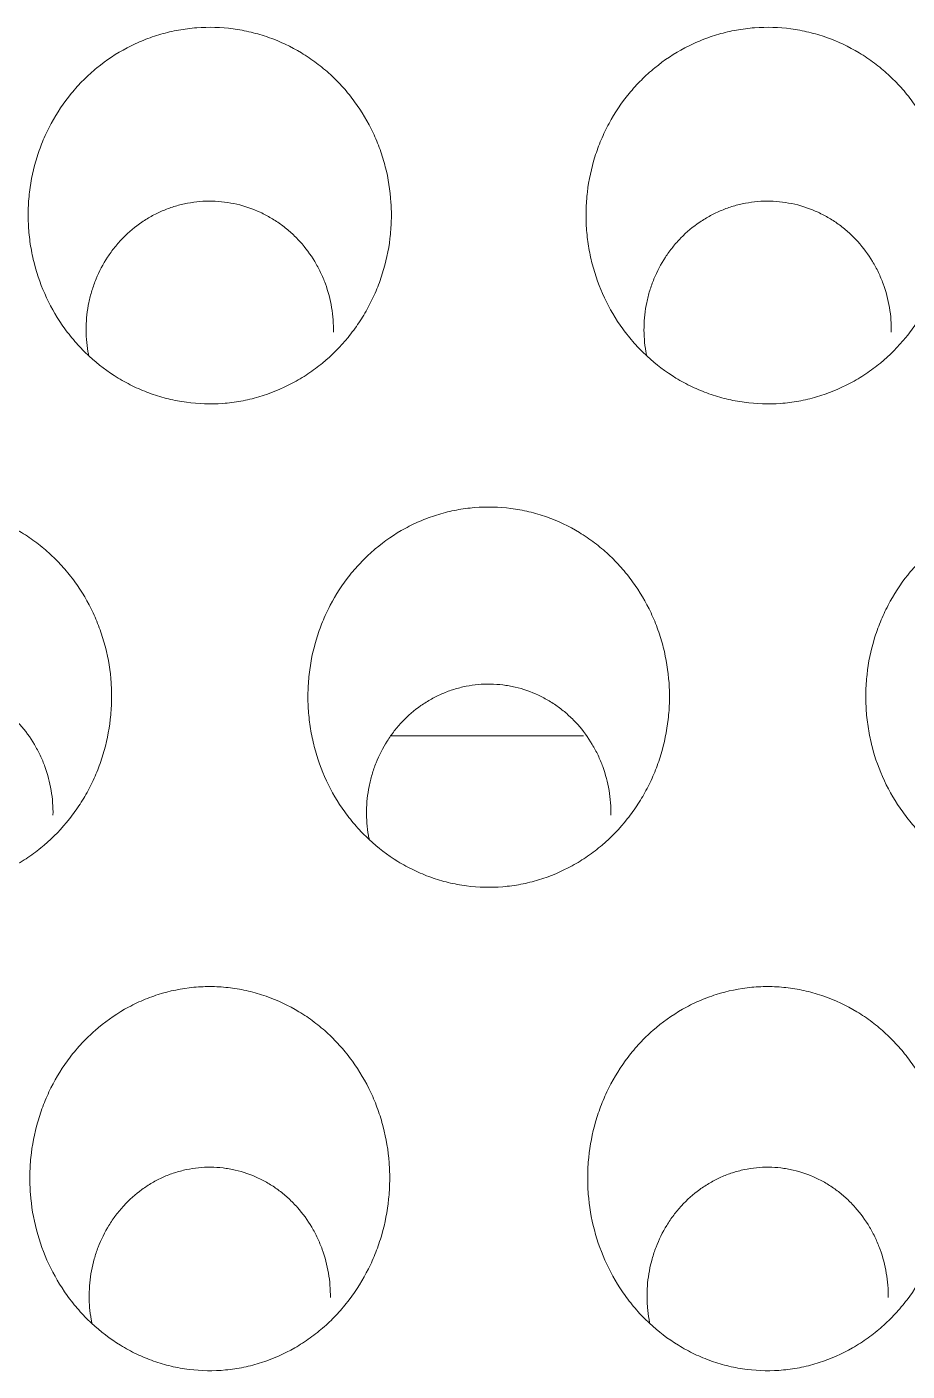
# Model space of a CAD drawing. Header units: millimetres. Extents: x 70151 to 230897, y 35202 to 113211.
# Drawn here: x 178579.23 to 178583.95, y 69169.37 to 69176.57 of the extents above; entities that cross this region are included whole.
import ezdxf

# ---------------------------------------------------------------- set-up
doc = ezdxf.new("R2010")
doc.units = ezdxf.units.MM
doc.header["$LTSCALE"] = 50
doc.layers.add('2-con', color=2, linetype='Continuous')
doc.layers.add('mark-B', color=2, linetype='Continuous', lineweight=20)

# ---------------------------------------------------------------- blocks, each defined once
blk = doc.blocks.new('무풍1WAY 대형')
at = {"layer": 'mark-B'}
blk.add_line((73.7329, -413.3262), (72.6993, -413.3262), dxfattribs=at)
for points, knots in [([(72.4768, -410.3292), (72.5153, -410.3826), (72.5479, -410.4387), (72.6027, -410.5559), (72.6249, -410.617), (72.6582, -410.7441), (72.6689, -410.8083), (72.6765, -410.9052), (72.6776, -410.9377), (72.677, -410.9866), (72.6765, -411.0029), (72.6747, -411.0357), (72.6734, -411.0521), (72.6652, -411.1334), (72.6529, -411.197), (72.6261, -411.2905), (72.6157, -411.3213), (72.592, -411.3821), (72.5786, -411.4123), (72.5348, -411.4998), (72.5006, -411.5547), (72.4414, -411.632), (72.4204, -411.6569), (72.3869, -411.6929), (72.3753, -411.7047), (72.3519, -411.7275), (72.3399, -411.7386), (72.2787, -411.7923), (72.2261, -411.83), (72.1553, -411.8703), (72.1409, -411.878), (72.1116, -411.8928), (72.0966, -411.8998), (72.0516, -411.9196), (72.021, -411.9311), (71.9282, -411.9606), (71.8645, -411.9737), (71.7825, -411.9815), (71.766, -411.9826), (71.7333, -411.9839), (71.717, -411.9841), (71.6681, -411.9834), (71.6033, -411.979), (71.539, -411.9676), (71.491, -411.9564), (71.475, -411.9522), (71.4435, -411.9431), (71.4279, -411.9381), (71.3509, -411.9112), (71.2921, -411.8834), (71.222, -411.841), (71.2081, -411.8321), (71.1809, -411.8136), (71.141, -411.785), (71.0787, -411.7327), (71.0332, -411.6861), (70.9899, -411.6372), (70.9693, -411.6114), (70.9117, -411.5319), (70.8789, -411.4759), (70.8443, -411.4022), (70.8378, -411.3873), (70.8253, -411.3571), (70.8194, -411.3417), (70.8027, -411.2954), (70.793, -411.2642), (70.7685, -411.1698), (70.7579, -411.1058), (70.7505, -411.0081), (70.7495, -410.9751), (70.7505, -410.9098), (70.7524, -410.8774), (70.7624, -410.7806), (70.7747, -410.7169), (70.7975, -410.6382), (70.8025, -410.6225), (70.813, -410.5914), (70.8298, -410.5454), (70.8496, -410.5009), (70.8931, -410.414), (70.9273, -410.3588), (70.9871, -410.2803), (71.0082, -410.2552), (71.0525, -410.2075), (71.0989, -410.1622), (71.1495, -410.1216), (71.1892, -410.093), (71.2027, -410.0838), (71.2303, -410.066), (71.2444, -410.0574), (71.3155, -410.0165), (71.3749, -409.9902), (71.4678, -409.9603), (71.4993, -409.952), (71.5477, -409.942), (71.564, -409.9391), (71.5964, -409.9342), (71.6126, -409.9322), (71.6937, -409.9246), (71.7588, -409.9254), (71.8402, -409.9355), (71.8566, -409.938), (71.8889, -409.9438), (71.937, -409.9538), (72.0151, -409.9768), (72.0754, -410.0018), (72.1198, -410.0229), (72.1345, -410.0304), (72.1634, -410.0461), (72.1776, -410.0543), (72.2473, -410.0971), (72.299, -410.1366), (72.3708, -410.2036), (72.3937, -410.2273), (72.4371, -410.2767), (72.4576, -410.3025), (72.4768, -410.3292)], [0, 0, 0, 0, 0.03125, 0.03125, 0.0625, 0.0625, 0.09375, 0.09375, 0.109375, 0.109375, 0.117188, 0.117188, 0.125, 0.125, 0.15625, 0.15625, 0.171875, 0.171875, 0.1875, 0.1875, 0.21875, 0.21875, 0.234375, 0.234375, 0.242188, 0.242188, 0.25, 0.25, 0.28125, 0.28125, 0.289063, 0.289063, 0.296875, 0.296875, 0.3125, 0.3125, 0.34375, 0.34375, 0.351563, 0.351563, 0.359375, 0.359375, 0.375, 0.390625, 0.390625, 0.398438, 0.398438, 0.40625, 0.40625, 0.4375, 0.4375, 0.445313, 0.445313, 0.453125, 0.46875, 0.484375, 0.484375, 0.5, 0.5, 0.53125, 0.53125, 0.539063, 0.539063, 0.546875, 0.546875, 0.5625, 0.5625, 0.59375, 0.59375, 0.609375, 0.609375, 0.625, 0.625, 0.65625, 0.65625, 0.664063, 0.664063, 0.671875, 0.6875, 0.6875, 0.71875, 0.71875, 0.734375, 0.734375, 0.75, 0.765625, 0.765625, 0.773438, 0.773438, 0.78125, 0.78125, 0.8125, 0.8125, 0.828125, 0.828125, 0.835938, 0.835938, 0.84375, 0.84375, 0.875, 0.875, 0.882813, 0.882813, 0.890625, 0.90625, 0.921875, 0.921875, 0.929688, 0.929688, 0.9375, 0.9375, 0.96875, 0.96875, 0.984375, 0.984375, 1, 1, 1, 1]), ([(75.4644, -410.3292), (75.5028, -410.3826), (75.5355, -410.4387), (75.5903, -410.5559), (75.6124, -410.617), (75.6457, -410.7441), (75.6565, -410.8083), (75.664, -410.9052), (75.6651, -410.9377), (75.6646, -410.9866), (75.664, -411.0029), (75.6622, -411.0357), (75.6609, -411.0521), (75.6527, -411.1334), (75.6405, -411.197), (75.6136, -411.2905), (75.6032, -411.3213), (75.5795, -411.3821), (75.5662, -411.4123), (75.5224, -411.4998), (75.4881, -411.5547), (75.429, -411.632), (75.408, -411.6569), (75.3744, -411.6929), (75.3629, -411.7047), (75.3394, -411.7275), (75.3274, -411.7386), (75.2663, -411.7923), (75.2136, -411.83), (75.1428, -411.8703), (75.1284, -411.878), (75.0991, -411.8928), (75.0842, -411.8998), (75.0391, -411.9196), (75.0086, -411.9311), (74.9157, -411.9606), (74.852, -411.9737), (74.77, -411.9815), (74.7536, -411.9826), (74.7209, -411.9839), (74.7045, -411.9841), (74.6557, -411.9834), (74.5908, -411.979), (74.5265, -411.9676), (74.4785, -411.9564), (74.4625, -411.9522), (74.431, -411.9431), (74.4154, -411.9381), (74.3384, -411.9112), (74.2796, -411.8834), (74.2095, -411.841), (74.1957, -411.8321), (74.1685, -411.8136), (74.1286, -411.785), (74.0663, -411.7327), (74.0208, -411.6861), (73.9775, -411.6372), (73.9568, -411.6114), (73.8993, -411.5319), (73.8664, -411.4759), (73.8319, -411.4022), (73.8253, -411.3873), (73.8128, -411.3571), (73.8069, -411.3417), (73.7902, -411.2954), (73.7806, -411.2642), (73.756, -411.1698), (73.7454, -411.1058), (73.7381, -411.0081), (73.7371, -410.9751), (73.738, -410.9098), (73.7399, -410.8774), (73.75, -410.7806), (73.7623, -410.7169), (73.7851, -410.6382), (73.79, -410.6225), (73.8005, -410.5914), (73.8173, -410.5454), (73.8371, -410.5009), (73.8806, -410.414), (73.9149, -410.3588), (73.9747, -410.2803), (73.9958, -410.2552), (74.04, -410.2075), (74.0864, -410.1622), (74.1371, -410.1216), (74.1768, -410.093), (74.1903, -410.0838), (74.2179, -410.066), (74.232, -410.0574), (74.3031, -410.0165), (74.3625, -409.9902), (74.4553, -409.9603), (74.4869, -409.952), (74.5353, -409.942), (74.5515, -409.9391), (74.5839, -409.9342), (74.6002, -409.9322), (74.6813, -409.9246), (74.7463, -409.9254), (74.8278, -409.9355), (74.8441, -409.938), (74.8765, -409.9438), (74.9246, -409.9538), (75.0027, -409.9768), (75.063, -410.0018), (75.1074, -410.0229), (75.122, -410.0304), (75.151, -410.0461), (75.1652, -410.0543), (75.2349, -410.0971), (75.2866, -410.1366), (75.3583, -410.2036), (75.3813, -410.2273), (75.4247, -410.2767), (75.4451, -410.3025), (75.4644, -410.3292)], [0, 0, 0, 0, 0.03125, 0.03125, 0.0625, 0.0625, 0.09375, 0.09375, 0.109375, 0.109375, 0.117187, 0.117187, 0.125, 0.125, 0.15625, 0.15625, 0.171875, 0.171875, 0.1875, 0.1875, 0.21875, 0.21875, 0.234375, 0.234375, 0.242187, 0.242187, 0.25, 0.25, 0.28125, 0.28125, 0.289062, 0.289062, 0.296875, 0.296875, 0.3125, 0.3125, 0.34375, 0.34375, 0.351562, 0.351562, 0.359375, 0.359375, 0.375, 0.390625, 0.390625, 0.398437, 0.398437, 0.40625, 0.40625, 0.4375, 0.4375, 0.445312, 0.445312, 0.453125, 0.46875, 0.484375, 0.484375, 0.5, 0.5, 0.53125, 0.53125, 0.539062, 0.539062, 0.546875, 0.546875, 0.5625, 0.5625, 0.59375, 0.59375, 0.609375, 0.609375, 0.625, 0.625, 0.65625, 0.65625, 0.664062, 0.664062, 0.671875, 0.6875, 0.6875, 0.71875, 0.71875, 0.734375, 0.734375, 0.75, 0.765625, 0.765625, 0.773438, 0.773438, 0.78125, 0.78125, 0.8125, 0.8125, 0.828125, 0.828125, 0.835938, 0.835938, 0.84375, 0.84375, 0.875, 0.875, 0.882813, 0.882813, 0.890625, 0.90625, 0.921875, 0.921875, 0.929688, 0.929688, 0.9375, 0.9375, 0.96875, 0.96875, 0.984375, 0.984375, 1, 1, 1, 1]), ([(72.3448, -410.1795), (72.3462, -410.1866), (72.3475, -410.1937), (72.3525, -410.2223), (72.3552, -410.244), (72.3579, -410.2769), (72.3585, -410.2879), (72.3593, -410.3099), (72.3595, -410.3209), (72.3591, -410.3756), (72.3549, -410.4189), (72.3429, -410.4833), (72.3379, -410.5046), (72.326, -410.547), (72.3191, -410.5679), (72.2956, -410.6291), (72.2765, -410.6681), (72.2479, -410.7146), (72.242, -410.7238), (72.2296, -410.742), (72.2232, -410.751), (72.2033, -410.7774), (72.1892, -410.7942), (72.145, -410.8424), (72.1126, -410.8714), (72.0594, -410.9101), (72.0407, -410.9222), (72.0027, -410.9443), (71.9639, -410.9642), (71.9232, -410.9799), (71.8817, -410.9934), (71.8604, -410.9991), (71.7954, -411.0128), (71.7519, -411.0171), (71.6864, -411.0166), (71.6645, -411.0152), (71.6316, -411.0113), (71.6206, -411.0097), (71.5989, -411.0059), (71.5882, -411.0038), (71.5348, -410.9915), (71.4935, -410.9772), (71.4436, -410.9538), (71.4337, -410.9488), (71.4143, -410.9384), (71.3856, -410.9221), (71.3404, -410.8915), (71.3068, -410.8634), (71.2745, -410.8335), (71.259, -410.8176), (71.2154, -410.7684), (71.1898, -410.733), (71.1619, -410.6859), (71.1565, -410.6763), (71.1462, -410.6568), (71.1413, -410.6469), (71.1272, -410.617), (71.1189, -410.5968), (71.0965, -410.5353), (71.0854, -410.4931), (71.0744, -410.4279), (71.0717, -410.406), (71.0682, -410.3621), (71.0675, -410.3401), (71.0677, -410.318)], [0, 0, 0, 0, 0.009669, 0.009669, 0.038797, 0.038797, 0.053361, 0.053361, 0.067924, 0.067924, 0.126179, 0.126179, 0.155306, 0.155306, 0.184434, 0.184434, 0.242688, 0.242688, 0.257252, 0.257252, 0.271816, 0.271816, 0.300943, 0.300943, 0.359198, 0.359198, 0.388325, 0.388325, 0.417453, 0.44658, 0.44658, 0.475707, 0.475707, 0.533962, 0.533962, 0.563089, 0.563089, 0.577653, 0.577653, 0.592217, 0.592217, 0.650472, 0.650472, 0.665035, 0.665035, 0.679599, 0.708726, 0.737854, 0.737854, 0.766981, 0.766981, 0.825236, 0.825236, 0.839799, 0.839799, 0.854363, 0.854363, 0.883491, 0.883491, 0.941745, 0.941745, 0.970873, 0.970873, 1, 1, 1, 1]), ([(75.3323, -410.1795), (75.3337, -410.1866), (75.3351, -410.1937), (75.34, -410.2223), (75.3428, -410.244), (75.3454, -410.2769), (75.3461, -410.2879), (75.3469, -410.3099), (75.3471, -410.3209), (75.3466, -410.3756), (75.3425, -410.4189), (75.3305, -410.4833), (75.3255, -410.5046), (75.3135, -410.547), (75.3066, -410.5679), (75.2832, -410.6291), (75.264, -410.6681), (75.2355, -410.7146), (75.2295, -410.7238), (75.2172, -410.742), (75.2107, -410.751), (75.1908, -410.7774), (75.1768, -410.7942), (75.1325, -410.8424), (75.1001, -410.8714), (75.0469, -410.9101), (75.0283, -410.9222), (74.9903, -410.9443), (74.9514, -410.9642), (74.9108, -410.9799), (74.8692, -410.9934), (74.8479, -410.9991), (74.783, -411.0128), (74.7395, -411.0171), (74.674, -411.0166), (74.6521, -411.0152), (74.6192, -411.0113), (74.6082, -411.0097), (74.5865, -411.0059), (74.5757, -411.0038), (74.5224, -410.9915), (74.4811, -410.9772), (74.4312, -410.9538), (74.4213, -410.9488), (74.4018, -410.9384), (74.3732, -410.9221), (74.328, -410.8915), (74.2944, -410.8634), (74.2621, -410.8335), (74.2466, -410.8176), (74.2029, -410.7684), (74.1773, -410.733), (74.1494, -410.6859), (74.1441, -410.6763), (74.1338, -410.6568), (74.1288, -410.6469), (74.1148, -410.617), (74.1064, -410.5968), (74.0841, -410.5353), (74.073, -410.4931), (74.0619, -410.4279), (74.0592, -410.406), (74.0558, -410.3621), (74.0551, -410.3401), (74.0553, -410.318)], [0, 0, 0, 0, 0.009669, 0.009669, 0.038797, 0.038797, 0.053361, 0.053361, 0.067924, 0.067924, 0.126179, 0.126179, 0.155306, 0.155306, 0.184434, 0.184434, 0.242688, 0.242688, 0.257252, 0.257252, 0.271816, 0.271816, 0.300943, 0.300943, 0.359198, 0.359198, 0.388325, 0.388325, 0.417453, 0.44658, 0.44658, 0.475707, 0.475707, 0.533962, 0.533962, 0.563089, 0.563089, 0.577653, 0.577653, 0.592217, 0.592217, 0.650472, 0.650472, 0.665035, 0.665035, 0.679599, 0.708726, 0.737854, 0.737854, 0.766981, 0.766981, 0.825236, 0.825236, 0.839799, 0.839799, 0.854363, 0.854363, 0.883491, 0.883491, 0.941745, 0.941745, 0.970873, 0.970873, 1, 1, 1, 1]), ([(70.9903, -412.9192), (71.0287, -412.9724), (71.0613, -413.0283), (71.1157, -413.145), (71.1376, -413.2059), (71.1621, -413.3009), (71.1688, -413.3328), (71.1792, -413.3967), (71.1867, -413.4609), (71.1884, -413.5256), (71.1874, -413.5743), (71.1867, -413.5905), (71.1846, -413.6231), (71.1831, -413.6394), (71.1741, -413.7203), (71.1611, -413.7836), (71.133, -413.8762), (71.1222, -413.9068), (71.1037, -413.952), (71.0972, -413.967), (71.0834, -413.9967), (71.0762, -414.0113), (71.0386, -414.0832), (71.0035, -414.1373), (70.943, -414.2133), (70.9216, -414.2377), (70.8874, -414.273), (70.8757, -414.2845), (70.8518, -414.3067), (70.8397, -414.3175), (70.7777, -414.3698), (70.7244, -414.4064), (70.6529, -414.4454), (70.6384, -414.4528), (70.6088, -414.467), (70.5938, -414.4738), (70.5486, -414.4926), (70.4874, -414.5145), (70.4244, -414.5299), (70.3765, -414.539), (70.3605, -414.5416), (70.3281, -414.546), (70.3117, -414.5478), (70.2298, -414.5545), (70.1648, -414.5529), (70.0682, -414.5403), (70.0361, -414.5344), (69.9883, -414.523), (69.9723, -414.5187), (69.941, -414.5095), (69.9254, -414.5044), (69.8487, -414.4773), (69.7901, -414.4495), (69.7202, -414.4071), (69.7064, -414.3982), (69.6793, -414.3798), (69.6395, -414.3513), (69.5774, -414.2992), (69.532, -414.2528), (69.4996, -414.2162), (69.4891, -414.2038), (69.4686, -414.1782), (69.4587, -414.1652), (69.4108, -414.0992), (69.3781, -414.0434), (69.3369, -413.9553), (69.3245, -413.9252), (69.3024, -413.8636), (69.2929, -413.8325), (69.2689, -413.7384), (69.2586, -413.6746), (69.252, -413.5773), (69.2512, -413.5445), (69.2527, -413.4794), (69.2549, -413.4471), (69.266, -413.3509), (69.279, -413.2875), (69.3028, -413.2094), (69.308, -413.1938), (69.3189, -413.1631), (69.3364, -413.1175), (69.3704, -413.0442), (69.403, -412.9884), (69.4294, -412.9476), (69.4385, -412.9341), (69.4576, -412.9076), (69.4674, -412.8946), (69.5184, -412.8303), (69.5634, -412.7837), (69.6373, -412.7209), (69.663, -412.7011), (69.7032, -412.6733), (69.7169, -412.6643), (69.7448, -412.647), (69.759, -412.6388), (69.8306, -412.5994), (69.8903, -412.5742), (69.9835, -412.5459), (70.0153, -412.538), (70.0799, -412.5257), (70.1123, -412.5213), (70.2094, -412.5133), (70.2744, -412.5148), (70.3557, -412.5255), (70.372, -412.5281), (70.4042, -412.5341), (70.4521, -412.5444), (70.5299, -412.5677), (70.59, -412.5927), (70.6343, -412.6139), (70.6489, -412.6214), (70.6777, -412.6371), (70.6919, -412.6453), (70.7614, -412.688), (70.8129, -412.7273), (70.8845, -412.7941), (70.9074, -412.8177), (70.9507, -412.8669), (70.9711, -412.8926), (70.9903, -412.9192)], [0, 0, 0, 0, 0.03125, 0.03125, 0.0625, 0.0625, 0.078125, 0.078125, 0.09375, 0.109375, 0.109375, 0.117187, 0.117187, 0.125, 0.125, 0.15625, 0.15625, 0.171875, 0.171875, 0.179687, 0.179687, 0.1875, 0.1875, 0.21875, 0.21875, 0.234375, 0.234375, 0.242187, 0.242187, 0.25, 0.25, 0.28125, 0.28125, 0.289062, 0.289062, 0.296875, 0.296875, 0.3125, 0.328125, 0.328125, 0.335937, 0.335937, 0.34375, 0.34375, 0.375, 0.375, 0.390625, 0.390625, 0.398437, 0.398437, 0.40625, 0.40625, 0.4375, 0.4375, 0.445312, 0.445312, 0.453125, 0.46875, 0.484375, 0.484375, 0.492187, 0.492187, 0.5, 0.5, 0.53125, 0.53125, 0.546875, 0.546875, 0.5625, 0.5625, 0.59375, 0.59375, 0.609375, 0.609375, 0.625, 0.625, 0.65625, 0.65625, 0.664062, 0.664062, 0.671875, 0.6875, 0.703125, 0.703125, 0.710937, 0.710937, 0.71875, 0.71875, 0.75, 0.75, 0.765625, 0.765625, 0.773437, 0.773437, 0.78125, 0.78125, 0.8125, 0.8125, 0.828125, 0.828125, 0.84375, 0.84375, 0.875, 0.875, 0.882812, 0.882812, 0.890625, 0.90625, 0.921875, 0.921875, 0.929687, 0.929687, 0.9375, 0.9375, 0.96875, 0.96875, 0.984375, 0.984375, 1, 1, 1, 1]), ([(73.9779, -412.9192), (74.0162, -412.9724), (74.0488, -413.0283), (74.1033, -413.145), (74.1251, -413.2059), (74.1497, -413.3009), (74.1564, -413.3328), (74.1668, -413.3967), (74.1742, -413.4609), (74.1759, -413.5256), (74.1749, -413.5743), (74.1742, -413.5905), (74.1721, -413.6231), (74.1707, -413.6394), (74.1616, -413.7203), (74.1486, -413.7836), (74.1205, -413.8762), (74.1097, -413.9068), (74.0913, -413.952), (74.0847, -413.967), (74.071, -413.9967), (74.0638, -414.0113), (74.0262, -414.0832), (73.991, -414.1373), (73.9306, -414.2133), (73.9091, -414.2377), (73.8749, -414.273), (73.8632, -414.2845), (73.8394, -414.3067), (73.8272, -414.3175), (73.7653, -414.3698), (73.712, -414.4064), (73.6405, -414.4454), (73.626, -414.4528), (73.5964, -414.467), (73.5814, -414.4738), (73.5361, -414.4926), (73.4749, -414.5145), (73.412, -414.5299), (73.3641, -414.539), (73.348, -414.5416), (73.3156, -414.546), (73.2993, -414.5478), (73.2174, -414.5545), (73.1524, -414.5529), (73.0558, -414.5403), (73.0237, -414.5344), (72.9758, -414.523), (72.9599, -414.5187), (72.9285, -414.5095), (72.913, -414.5044), (72.8363, -414.4773), (72.7777, -414.4495), (72.7078, -414.4071), (72.6939, -414.3982), (72.6668, -414.3798), (72.627, -414.3513), (72.5649, -414.2992), (72.5196, -414.2528), (72.4872, -414.2162), (72.4766, -414.2038), (72.4561, -414.1782), (72.4462, -414.1652), (72.3984, -414.0992), (72.3656, -414.0434), (72.3244, -413.9553), (72.312, -413.9252), (72.29, -413.8636), (72.2805, -413.8325), (72.2564, -413.7384), (72.2461, -413.6746), (72.2395, -413.5773), (72.2388, -413.5445), (72.2403, -413.4794), (72.2425, -413.4471), (72.2535, -413.3509), (72.2666, -413.2875), (72.2904, -413.2094), (72.2955, -413.1938), (72.3065, -413.1631), (72.3239, -413.1175), (72.358, -413.0442), (72.3905, -412.9884), (72.4169, -412.9476), (72.4261, -412.9341), (72.4451, -412.9076), (72.455, -412.8946), (72.5059, -412.8303), (72.5509, -412.7837), (72.6248, -412.7209), (72.6505, -412.7011), (72.6908, -412.6733), (72.7044, -412.6643), (72.7324, -412.647), (72.7466, -412.6388), (72.8181, -412.5994), (72.8778, -412.5742), (72.9711, -412.5459), (73.0028, -412.538), (73.0674, -412.5257), (73.0998, -412.5213), (73.197, -412.5133), (73.2619, -412.5148), (73.3433, -412.5255), (73.3595, -412.5281), (73.3918, -412.5341), (73.4397, -412.5444), (73.5174, -412.5677), (73.5775, -412.5927), (73.6218, -412.6139), (73.6365, -412.6214), (73.6653, -412.6371), (73.6794, -412.6453), (73.7489, -412.688), (73.8005, -412.7273), (73.872, -412.7941), (73.895, -412.8177), (73.9383, -412.8669), (73.9587, -412.8926), (73.9779, -412.9192)], [0, 0, 0, 0, 0.03125, 0.03125, 0.0625, 0.0625, 0.078125, 0.078125, 0.09375, 0.109375, 0.109375, 0.117188, 0.117188, 0.125, 0.125, 0.15625, 0.15625, 0.171875, 0.171875, 0.179688, 0.179688, 0.1875, 0.1875, 0.21875, 0.21875, 0.234375, 0.234375, 0.242188, 0.242188, 0.25, 0.25, 0.28125, 0.28125, 0.289063, 0.289063, 0.296875, 0.296875, 0.3125, 0.328125, 0.328125, 0.335938, 0.335938, 0.34375, 0.34375, 0.375, 0.375, 0.390625, 0.390625, 0.398438, 0.398438, 0.40625, 0.40625, 0.4375, 0.4375, 0.445313, 0.445313, 0.453125, 0.46875, 0.484375, 0.484375, 0.492188, 0.492188, 0.5, 0.5, 0.53125, 0.53125, 0.546875, 0.546875, 0.5625, 0.5625, 0.59375, 0.59375, 0.609375, 0.609375, 0.625, 0.625, 0.65625, 0.65625, 0.664063, 0.664063, 0.671875, 0.6875, 0.703125, 0.703125, 0.710938, 0.710938, 0.71875, 0.71875, 0.75, 0.75, 0.765625, 0.765625, 0.773438, 0.773438, 0.78125, 0.78125, 0.8125, 0.8125, 0.828125, 0.828125, 0.84375, 0.84375, 0.875, 0.875, 0.882813, 0.882813, 0.890625, 0.90625, 0.921875, 0.921875, 0.929688, 0.929688, 0.9375, 0.9375, 0.96875, 0.96875, 0.984375, 0.984375, 1, 1, 1, 1]), ([(76.9654, -412.9192), (77.0038, -412.9724), (77.0363, -413.0283), (77.0908, -413.145), (77.1127, -413.2059), (77.1372, -413.3009), (77.1439, -413.3328), (77.1543, -413.3967), (77.1618, -413.4609), (77.1635, -413.5256), (77.1625, -413.5743), (77.1618, -413.5905), (77.1597, -413.6231), (77.1582, -413.6394), (77.1492, -413.7203), (77.1362, -413.7836), (77.1081, -413.8762), (77.0973, -413.9068), (77.0788, -413.952), (77.0723, -413.967), (77.0585, -413.9967), (77.0513, -414.0113), (77.0137, -414.0832), (76.9786, -414.1373), (76.9181, -414.2133), (76.8967, -414.2377), (76.8625, -414.273), (76.8508, -414.2845), (76.8269, -414.3067), (76.8148, -414.3175), (76.7528, -414.3698), (76.6995, -414.4064), (76.628, -414.4454), (76.6135, -414.4528), (76.5839, -414.467), (76.5689, -414.4738), (76.5237, -414.4926), (76.4625, -414.5145), (76.3995, -414.5299), (76.3516, -414.539), (76.3356, -414.5416), (76.3032, -414.546), (76.2868, -414.5478), (76.2049, -414.5545), (76.1399, -414.5529), (76.0433, -414.5403), (76.0112, -414.5344), (75.9633, -414.523), (75.9474, -414.5187), (75.9161, -414.5095), (75.9005, -414.5044), (75.8238, -414.4773), (75.7652, -414.4495), (75.6953, -414.4071), (75.6815, -414.3982), (75.6544, -414.3798), (75.6146, -414.3513), (75.5525, -414.2992), (75.5071, -414.2528), (75.4747, -414.2162), (75.4642, -414.2038), (75.4437, -414.1782), (75.4338, -414.1652), (75.3859, -414.0992), (75.3532, -414.0434), (75.312, -413.9553), (75.2996, -413.9252), (75.2775, -413.8636), (75.268, -413.8325), (75.2439, -413.7384), (75.2337, -413.6746), (75.227, -413.5773), (75.2263, -413.5445), (75.2278, -413.4794), (75.23, -413.4471), (75.2411, -413.3509), (75.2541, -413.2875), (75.2779, -413.2094), (75.2831, -413.1938), (75.294, -413.1631), (75.3115, -413.1175), (75.3455, -413.0442), (75.378, -412.9884), (75.4045, -412.9476), (75.4136, -412.9341), (75.4326, -412.9076), (75.4425, -412.8946), (75.4935, -412.8303), (75.5385, -412.7837), (75.6124, -412.7209), (75.6381, -412.7011), (75.6783, -412.6733), (75.692, -412.6643), (75.7199, -412.647), (75.7341, -412.6388), (75.8057, -412.5994), (75.8654, -412.5742), (75.9586, -412.5459), (75.9903, -412.538), (76.055, -412.5257), (76.0874, -412.5213), (76.1845, -412.5133), (76.2495, -412.5148), (76.3308, -412.5255), (76.3471, -412.5281), (76.3793, -412.5341), (76.4272, -412.5444), (76.505, -412.5677), (76.5651, -412.5927), (76.6094, -412.6139), (76.624, -412.6214), (76.6528, -412.6371), (76.667, -412.6453), (76.7365, -412.688), (76.788, -412.7273), (76.8596, -412.7941), (76.8825, -412.8177), (76.9258, -412.8669), (76.9462, -412.8926), (76.9654, -412.9192)], [0, 0, 0, 0, 0.03125, 0.03125, 0.0625, 0.0625, 0.078125, 0.078125, 0.09375, 0.109375, 0.109375, 0.117188, 0.117188, 0.125, 0.125, 0.15625, 0.15625, 0.171875, 0.171875, 0.179688, 0.179688, 0.1875, 0.1875, 0.21875, 0.21875, 0.234375, 0.234375, 0.242188, 0.242188, 0.25, 0.25, 0.28125, 0.28125, 0.289063, 0.289063, 0.296875, 0.296875, 0.3125, 0.328125, 0.328125, 0.335938, 0.335938, 0.34375, 0.34375, 0.375, 0.375, 0.390625, 0.390625, 0.398438, 0.398438, 0.40625, 0.40625, 0.4375, 0.4375, 0.445313, 0.445313, 0.453125, 0.46875, 0.484375, 0.484375, 0.492187, 0.492187, 0.5, 0.5, 0.53125, 0.53125, 0.546875, 0.546875, 0.5625, 0.5625, 0.59375, 0.59375, 0.609375, 0.609375, 0.625, 0.625, 0.65625, 0.65625, 0.664062, 0.664062, 0.671875, 0.6875, 0.703125, 0.703125, 0.710937, 0.710937, 0.71875, 0.71875, 0.75, 0.75, 0.765625, 0.765625, 0.773437, 0.773437, 0.78125, 0.78125, 0.8125, 0.8125, 0.828125, 0.828125, 0.84375, 0.84375, 0.875, 0.875, 0.882812, 0.882812, 0.890625, 0.90625, 0.921875, 0.921875, 0.929687, 0.929687, 0.9375, 0.9375, 0.96875, 0.96875, 0.984375, 0.984375, 1, 1, 1, 1]), ([(73.8472, -412.771), (73.8487, -412.7785), (73.8501, -412.786), (73.855, -412.8151), (73.8577, -412.8369), (73.8611, -412.8808), (73.8618, -412.9031), (73.8609, -412.969), (73.8563, -413.0125), (73.8436, -413.0769), (73.8384, -413.0983), (73.8259, -413.1407), (73.8187, -413.1616), (73.7943, -413.2227), (73.7745, -413.2617), (73.7451, -413.308), (73.7389, -413.3171), (73.7262, -413.3351), (73.7196, -413.3441), (73.6991, -413.3702), (73.6848, -413.3869), (73.6395, -413.4345), (73.6064, -413.4631), (73.5522, -413.5012), (73.5332, -413.5131), (73.4947, -413.5346), (73.4553, -413.5539), (73.4142, -413.5692), (73.3827, -413.579), (73.372, -413.582), (73.3506, -413.5874), (73.3397, -413.5899), (73.2852, -413.6007), (73.2414, -413.6046), (73.1755, -413.6036), (73.1535, -413.6021), (73.1203, -413.598), (73.1093, -413.5964), (73.0875, -413.5925), (73.0767, -413.5903), (73.0231, -413.5778), (72.9816, -413.5634), (72.9314, -413.5399), (72.9214, -413.5349), (72.9018, -413.5245), (72.873, -413.5082), (72.8274, -413.4775), (72.7936, -413.4494), (72.7611, -413.4196), (72.7454, -413.4037), (72.7013, -413.3544), (72.6755, -413.319), (72.6474, -413.2717), (72.6419, -413.2621), (72.6316, -413.2426), (72.6266, -413.2327), (72.6124, -413.2027), (72.6039, -413.1824), (72.5815, -413.1206), (72.5703, -413.0783), (72.5594, -413.0129), (72.5568, -412.9909), (72.5535, -412.9468), (72.5529, -412.9247), (72.5532, -412.9025)], [0, 0, 0, 0, 0.010161, 0.010161, 0.039274, 0.039274, 0.068387, 0.068387, 0.126613, 0.126613, 0.155725, 0.155725, 0.184838, 0.184838, 0.243064, 0.243064, 0.257621, 0.257621, 0.272177, 0.272177, 0.30129, 0.30129, 0.359516, 0.359516, 0.388629, 0.388629, 0.417742, 0.446855, 0.446855, 0.461411, 0.461411, 0.475968, 0.475968, 0.534193, 0.534193, 0.563306, 0.563306, 0.577863, 0.577863, 0.592419, 0.592419, 0.650645, 0.650645, 0.665201, 0.665201, 0.679758, 0.708871, 0.737984, 0.737984, 0.767097, 0.767097, 0.825323, 0.825323, 0.839879, 0.839879, 0.854435, 0.854435, 0.883548, 0.883548, 0.941774, 0.941774, 0.970887, 0.970887, 1, 1, 1, 1]), ([(76.8347, -412.771), (76.8362, -412.7785), (76.8376, -412.786), (76.8426, -412.8151), (76.8452, -412.8369), (76.8486, -412.8808), (76.8493, -412.9031), (76.8484, -412.969), (76.8439, -413.0125), (76.8312, -413.0769), (76.826, -413.0983), (76.8135, -413.1407), (76.8062, -413.1616), (76.7819, -413.2227), (76.762, -413.2617), (76.7326, -413.308), (76.7265, -413.3171), (76.7138, -413.3351), (76.7071, -413.3441), (76.6867, -413.3702), (76.6723, -413.3869), (76.627, -413.4345), (76.5939, -413.4631), (76.5397, -413.5012), (76.5208, -413.5131), (76.4822, -413.5346), (76.4428, -413.5539), (76.4017, -413.5692), (76.3702, -413.579), (76.3596, -413.582), (76.3381, -413.5874), (76.3273, -413.5899), (76.2728, -413.6007), (76.229, -413.6046), (76.163, -413.6036), (76.141, -413.6021), (76.1079, -413.598), (76.0969, -413.5964), (76.0751, -413.5925), (76.0643, -413.5903), (76.0106, -413.5778), (75.9691, -413.5634), (75.9189, -413.5399), (75.9089, -413.5349), (75.8894, -413.5245), (75.8605, -413.5082), (75.815, -413.4775), (75.7811, -413.4494), (75.7486, -413.4196), (75.7329, -413.4037), (75.6889, -413.3544), (75.663, -413.319), (75.6349, -413.2717), (75.6295, -413.2621), (75.6191, -413.2426), (75.6141, -413.2327), (75.5999, -413.2027), (75.5915, -413.1824), (75.569, -413.1206), (75.5579, -413.0783), (75.547, -413.0129), (75.5443, -412.9909), (75.541, -412.9468), (75.5404, -412.9247), (75.5408, -412.9025)], [0, 0, 0, 0, 0.010161, 0.010161, 0.039274, 0.039274, 0.068387, 0.068387, 0.126613, 0.126613, 0.155725, 0.155725, 0.184838, 0.184838, 0.243064, 0.243064, 0.257621, 0.257621, 0.272177, 0.272177, 0.30129, 0.30129, 0.359516, 0.359516, 0.388629, 0.388629, 0.417742, 0.446855, 0.446855, 0.461411, 0.461411, 0.475968, 0.475968, 0.534193, 0.534193, 0.563306, 0.563306, 0.577863, 0.577863, 0.592419, 0.592419, 0.650645, 0.650645, 0.665201, 0.665201, 0.679758, 0.708871, 0.737984, 0.737984, 0.767097, 0.767097, 0.825323, 0.825323, 0.839879, 0.839879, 0.854435, 0.854435, 0.883548, 0.883548, 0.941774, 0.941774, 0.970887, 0.970887, 1, 1, 1, 1]), ([(72.4893, -415.5064), (72.5278, -415.5593), (72.5604, -415.6149), (72.6149, -415.731), (72.6368, -415.7915), (72.6571, -415.8703), (72.6608, -415.8862), (72.6674, -415.9179), (72.6762, -415.9656), (72.6853, -416.0455), (72.6867, -416.1099), (72.6854, -416.1583), (72.6847, -416.1745), (72.6823, -416.2069), (72.6808, -416.2231), (72.6712, -416.3036), (72.6576, -416.3665), (72.6287, -416.4585), (72.6176, -416.4888), (72.5986, -416.5336), (72.5919, -416.5485), (72.5779, -416.5778), (72.5705, -416.5923), (72.5321, -416.6634), (72.4963, -416.7168), (72.4348, -416.7917), (72.413, -416.8158), (72.3668, -416.862), (72.3427, -416.8838), (72.2676, -416.9452), (72.2139, -416.9809), (72.1275, -417.0265), (72.0976, -417.0404), (72.0371, -417.0647), (71.9758, -417.0858), (71.9127, -417.1005), (71.8648, -417.1092), (71.8487, -417.1116), (71.8162, -417.1158), (71.7998, -417.1174), (71.7181, -417.1235), (71.6532, -417.1215), (71.5567, -417.1087), (71.5247, -417.1027), (71.4768, -417.0912), (71.461, -417.0869), (71.4297, -417.0777), (71.4142, -417.0727), (71.3376, -417.0457), (71.279, -417.018), (71.2091, -416.9759), (71.1953, -416.9671), (71.1682, -416.9488), (71.1284, -416.9205), (71.0662, -416.8688), (71.0208, -416.8228), (70.9884, -416.7865), (70.9778, -416.7742), (70.9573, -416.7488), (70.9473, -416.7359), (70.8994, -416.6703), (70.8665, -416.6148), (70.8253, -416.5273), (70.8129, -416.4973), (70.7909, -416.436), (70.7814, -416.405), (70.7574, -416.3113), (70.7473, -416.2478), (70.7411, -416.1509), (70.7405, -416.1182), (70.7423, -416.0535), (70.7447, -416.0213), (70.7564, -415.9256), (70.77, -415.8626), (70.7945, -415.7851), (70.7998, -415.7696), (70.811, -415.7391), (70.8289, -415.694), (70.8638, -415.6214), (70.897, -415.5661), (70.9239, -415.5258), (70.9333, -415.5125), (70.9526, -415.4864), (70.9627, -415.4734), (71.0144, -415.4103), (71.06, -415.3645), (71.1347, -415.3029), (71.1607, -415.2835), (71.2013, -415.2563), (71.2151, -415.2475), (71.2433, -415.2307), (71.2575, -415.2227), (71.3293, -415.1845), (71.3893, -415.1601), (71.4672, -415.1374), (71.483, -415.1332), (71.5148, -415.1257), (71.5309, -415.1224), (71.5793, -415.1136), (71.6116, -415.1095), (71.7087, -415.1022), (71.7736, -415.1041), (71.8549, -415.1151), (71.8711, -415.1177), (71.9032, -415.1238), (71.951, -415.1341), (72.0286, -415.1574), (72.0887, -415.1823), (72.1329, -415.2034), (72.1476, -415.2108), (72.1764, -415.2264), (72.1905, -415.2346), (72.26, -415.2769), (72.3116, -415.3159), (72.3832, -415.3822), (72.4062, -415.4056), (72.4496, -415.4545), (72.4701, -415.4799), (72.4893, -415.5064)], [0, 0, 0, 0, 0.03125, 0.03125, 0.0625, 0.0625, 0.070313, 0.070313, 0.078125, 0.09375, 0.109375, 0.109375, 0.117188, 0.117188, 0.125, 0.125, 0.15625, 0.15625, 0.171875, 0.171875, 0.179688, 0.179688, 0.1875, 0.1875, 0.21875, 0.21875, 0.234375, 0.234375, 0.25, 0.25, 0.28125, 0.28125, 0.296875, 0.296875, 0.3125, 0.328125, 0.328125, 0.335938, 0.335938, 0.34375, 0.34375, 0.375, 0.375, 0.390625, 0.390625, 0.398438, 0.398438, 0.40625, 0.40625, 0.4375, 0.4375, 0.445313, 0.445313, 0.453125, 0.46875, 0.484375, 0.484375, 0.492188, 0.492188, 0.5, 0.5, 0.53125, 0.53125, 0.546875, 0.546875, 0.5625, 0.5625, 0.59375, 0.59375, 0.609375, 0.609375, 0.625, 0.625, 0.65625, 0.65625, 0.664063, 0.664063, 0.671875, 0.6875, 0.703125, 0.703125, 0.710938, 0.710938, 0.71875, 0.71875, 0.75, 0.75, 0.765625, 0.765625, 0.773438, 0.773438, 0.78125, 0.78125, 0.8125, 0.8125, 0.820313, 0.820313, 0.828125, 0.828125, 0.84375, 0.84375, 0.875, 0.875, 0.882813, 0.882813, 0.890625, 0.90625, 0.921875, 0.921875, 0.929688, 0.929688, 0.9375, 0.9375, 0.96875, 0.96875, 0.984375, 0.984375, 1, 1, 1, 1]), ([(75.4769, -415.5064), (75.5153, -415.5593), (75.548, -415.6149), (75.6025, -415.731), (75.6243, -415.7915), (75.6447, -415.8703), (75.6484, -415.8862), (75.655, -415.9179), (75.6638, -415.9656), (75.6729, -416.0455), (75.6742, -416.1099), (75.673, -416.1583), (75.6722, -416.1745), (75.6699, -416.2069), (75.6683, -416.2231), (75.6587, -416.3036), (75.6452, -416.3665), (75.6162, -416.4585), (75.6051, -416.4888), (75.5862, -416.5336), (75.5795, -416.5485), (75.5654, -416.5778), (75.5581, -416.5923), (75.5197, -416.6634), (75.4838, -416.7168), (75.4224, -416.7917), (75.4006, -416.8158), (75.3543, -416.862), (75.3302, -416.8838), (75.2552, -416.9452), (75.2014, -416.9809), (75.115, -417.0265), (75.0851, -417.0404), (75.0247, -417.0647), (74.9634, -417.0858), (74.9003, -417.1005), (74.8523, -417.1092), (74.8362, -417.1116), (74.8038, -417.1158), (74.7874, -417.1174), (74.7056, -417.1235), (74.6408, -417.1215), (74.5443, -417.1087), (74.5122, -417.1027), (74.4644, -417.0912), (74.4485, -417.0869), (74.4172, -417.0777), (74.4017, -417.0727), (74.3251, -417.0457), (74.2666, -417.018), (74.1967, -416.9759), (74.1829, -416.9671), (74.1557, -416.9488), (74.1159, -416.9205), (74.0538, -416.8688), (74.0083, -416.8228), (73.9759, -416.7865), (73.9654, -416.7742), (73.9448, -416.7488), (73.9349, -416.7359), (73.8869, -416.6703), (73.8541, -416.6148), (73.8129, -416.5273), (73.8005, -416.4973), (73.7784, -416.436), (73.769, -416.405), (73.745, -416.3113), (73.7349, -416.2478), (73.7286, -416.1509), (73.728, -416.1182), (73.7299, -416.0535), (73.7323, -416.0213), (73.7439, -415.9256), (73.7575, -415.8626), (73.782, -415.7851), (73.7873, -415.7696), (73.7986, -415.7391), (73.8165, -415.694), (73.8513, -415.6214), (73.8845, -415.5661), (73.9115, -415.5258), (73.9208, -415.5125), (73.9402, -415.4864), (73.9502, -415.4734), (74.0019, -415.4103), (74.0475, -415.3645), (74.1222, -415.3029), (74.1482, -415.2835), (74.1888, -415.2563), (74.2027, -415.2475), (74.2308, -415.2307), (74.245, -415.2227), (74.3169, -415.1845), (74.3768, -415.1601), (74.4548, -415.1374), (74.4705, -415.1332), (74.5023, -415.1257), (74.5184, -415.1224), (74.5669, -415.1136), (74.5992, -415.1095), (74.6962, -415.1022), (74.7611, -415.1041), (74.8424, -415.1151), (74.8587, -415.1177), (74.8908, -415.1238), (74.9385, -415.1341), (75.0162, -415.1574), (75.0762, -415.1823), (75.1205, -415.2034), (75.1352, -415.2108), (75.1639, -415.2264), (75.1781, -415.2346), (75.2475, -415.2769), (75.2992, -415.3159), (75.3708, -415.3822), (75.3938, -415.4056), (75.4372, -415.4545), (75.4576, -415.4799), (75.4769, -415.5064)], [0, 0, 0, 0, 0.03125, 0.03125, 0.0625, 0.0625, 0.070312, 0.070312, 0.078125, 0.09375, 0.109375, 0.109375, 0.117187, 0.117187, 0.125, 0.125, 0.15625, 0.15625, 0.171875, 0.171875, 0.179687, 0.179687, 0.1875, 0.1875, 0.21875, 0.21875, 0.234375, 0.234375, 0.25, 0.25, 0.28125, 0.28125, 0.296875, 0.296875, 0.3125, 0.328125, 0.328125, 0.335937, 0.335937, 0.34375, 0.34375, 0.375, 0.375, 0.390625, 0.390625, 0.398437, 0.398437, 0.40625, 0.40625, 0.4375, 0.4375, 0.445312, 0.445312, 0.453125, 0.46875, 0.484375, 0.484375, 0.492188, 0.492188, 0.5, 0.5, 0.53125, 0.53125, 0.546875, 0.546875, 0.5625, 0.5625, 0.59375, 0.59375, 0.609375, 0.609375, 0.625, 0.625, 0.65625, 0.65625, 0.664063, 0.664063, 0.671875, 0.6875, 0.703125, 0.703125, 0.710938, 0.710938, 0.71875, 0.71875, 0.75, 0.75, 0.765625, 0.765625, 0.773438, 0.773438, 0.78125, 0.78125, 0.8125, 0.8125, 0.820313, 0.820313, 0.828125, 0.828125, 0.84375, 0.84375, 0.875, 0.875, 0.882813, 0.882813, 0.890625, 0.90625, 0.921875, 0.921875, 0.929688, 0.929688, 0.9375, 0.9375, 0.96875, 0.96875, 0.984375, 0.984375, 1, 1, 1, 1]), ([(72.3617, -415.362), (72.3632, -415.3694), (72.3646, -415.3768), (72.3695, -415.4059), (72.3721, -415.4278), (72.3754, -415.4718), (72.376, -415.4941), (72.3748, -415.5603), (72.37, -415.6039), (72.3567, -415.6684), (72.3513, -415.6898), (72.3416, -415.7216), (72.3381, -415.7321), (72.3306, -415.753), (72.3267, -415.7633), (72.3057, -415.8141), (72.2853, -415.853), (72.2551, -415.899), (72.2489, -415.9081), (72.2358, -415.9261), (72.2291, -415.9349), (72.2082, -415.9609), (72.1935, -415.9774), (72.1473, -416.0246), (72.1136, -416.0529), (72.0677, -416.0841), (72.0583, -416.0901), (72.0392, -416.1017), (72.0103, -416.1183), (71.9605, -416.1421), (71.9189, -416.1569), (71.8871, -416.1665), (71.8764, -416.1694), (71.8547, -416.1747), (71.8437, -416.177), (71.7889, -416.1874), (71.7448, -416.1911), (71.6785, -416.1897), (71.6563, -416.1881), (71.6119, -416.1826), (71.5899, -416.1786), (71.5252, -416.1636), (71.4834, -416.1492), (71.4329, -416.1257), (71.4228, -416.1208), (71.4031, -416.1104), (71.3741, -416.0941), (71.3281, -416.0635), (71.294, -416.0355), (71.2612, -416.0057), (71.2453, -415.9898), (71.2008, -415.9405), (71.1746, -415.9051), (71.1462, -415.8579), (71.1407, -415.8483), (71.1302, -415.8288), (71.1252, -415.8189), (71.1108, -415.7888), (71.1023, -415.7685), (71.0796, -415.7065), (71.0684, -415.6641), (71.0575, -415.5986), (71.0548, -415.5765), (71.0517, -415.5323), (71.0511, -415.5101), (71.0516, -415.4879)], [0, 0, 0, 0, 0.010045, 0.010045, 0.039161, 0.039161, 0.068278, 0.068278, 0.12651, 0.12651, 0.155627, 0.155627, 0.170185, 0.170185, 0.184743, 0.184743, 0.242976, 0.242976, 0.257534, 0.257534, 0.272092, 0.272092, 0.301208, 0.301208, 0.359441, 0.359441, 0.373999, 0.373999, 0.388557, 0.417674, 0.44679, 0.44679, 0.461348, 0.461348, 0.475906, 0.475906, 0.534139, 0.534139, 0.563255, 0.563255, 0.592372, 0.592372, 0.650604, 0.650604, 0.665162, 0.665162, 0.67972, 0.708837, 0.737953, 0.737953, 0.767069, 0.767069, 0.825302, 0.825302, 0.83986, 0.83986, 0.854418, 0.854418, 0.883535, 0.883535, 0.941767, 0.941767, 0.970884, 0.970884, 1, 1, 1, 1]), ([(75.3492, -415.362), (75.3507, -415.3694), (75.3521, -415.3768), (75.357, -415.4059), (75.3597, -415.4278), (75.363, -415.4718), (75.3636, -415.4941), (75.3624, -415.5603), (75.3575, -415.6039), (75.3443, -415.6684), (75.3388, -415.6898), (75.3291, -415.7216), (75.3256, -415.7321), (75.3182, -415.753), (75.3142, -415.7633), (75.2933, -415.8141), (75.2729, -415.853), (75.2427, -415.899), (75.2364, -415.9081), (75.2234, -415.9261), (75.2166, -415.9349), (75.1957, -415.9609), (75.181, -415.9774), (75.1348, -416.0246), (75.1012, -416.0529), (75.0552, -416.0841), (75.0458, -416.0901), (75.0268, -416.1017), (74.9978, -416.1183), (74.948, -416.1421), (74.9065, -416.1569), (74.8746, -416.1665), (74.8639, -416.1694), (74.8423, -416.1747), (74.8313, -416.177), (74.7764, -416.1874), (74.7324, -416.1911), (74.666, -416.1897), (74.6438, -416.1881), (74.5994, -416.1826), (74.5775, -416.1786), (74.5127, -416.1636), (74.471, -416.1492), (74.4204, -416.1257), (74.4104, -416.1208), (74.3907, -416.1104), (74.3616, -416.0941), (74.3157, -416.0635), (74.2815, -416.0355), (74.2487, -416.0057), (74.2329, -415.9898), (74.1883, -415.9405), (74.1621, -415.9051), (74.1337, -415.8579), (74.1283, -415.8483), (74.1178, -415.8288), (74.1127, -415.8189), (74.0984, -415.7888), (74.0898, -415.7685), (74.0671, -415.7065), (74.0559, -415.6641), (74.045, -415.5986), (74.0424, -415.5765), (74.0392, -415.5323), (74.0386, -415.5101), (74.0391, -415.4879)], [0, 0, 0, 0, 0.010045, 0.010045, 0.039161, 0.039161, 0.068278, 0.068278, 0.12651, 0.12651, 0.155627, 0.155627, 0.170185, 0.170185, 0.184743, 0.184743, 0.242976, 0.242976, 0.257534, 0.257534, 0.272092, 0.272092, 0.301208, 0.301208, 0.359441, 0.359441, 0.373999, 0.373999, 0.388557, 0.417674, 0.44679, 0.44679, 0.461348, 0.461348, 0.475906, 0.475906, 0.534139, 0.534139, 0.563255, 0.563255, 0.592372, 0.592372, 0.650604, 0.650604, 0.665162, 0.665162, 0.67972, 0.708837, 0.737953, 0.737953, 0.767069, 0.767069, 0.825302, 0.825302, 0.83986, 0.83986, 0.854418, 0.854418, 0.883535, 0.883535, 0.941767, 0.941767, 0.970884, 0.970884, 1, 1, 1, 1])]:
    blk.add_open_spline(points, degree=3, knots=knots, dxfattribs=at)
blk = doc.blocks.new('dpdjzjs')
at = {"layer": 'mark-B', "rotation": 180}
blk.add_blockref('무풍1WAY 대형', (178654.9147, 88751.491), dxfattribs=at)

msp = doc.modelspace()

# ---------------------------------------------------------------- block references
at = {"layer": '2-con'}
msp.add_blockref('dpdjzjs', (0, -19992.0434), dxfattribs=at)

doc.saveas('drawing.dxf')
